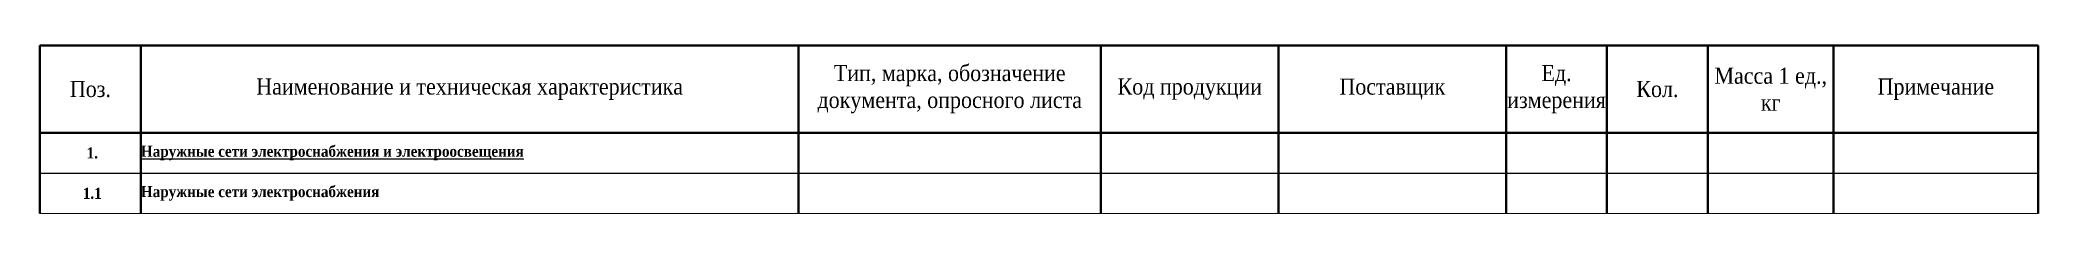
# Model space of a CAD drawing. Header units: millimetres. Extents: x 1901 to 41398, y 19393 to 22725.
import ezdxf

# ---------------------------------------------------------------- set-up
doc = ezdxf.new("R2010")
doc.units = ezdxf.units.MM
doc.layers.add('!!!ЭС-траншея', color=1, linetype='Continuous')
doc.styles.add('!!!VTableText_220', font='calibri.ttf', dxfattribs={"width": 0.9, "height": 220})
doc.styles.add('!!!VTableText_320', font='calibri.ttf', dxfattribs={"width": 0.9, "height": 320})

# ---------------------------------------------------------------- blocks, each defined once
blk = doc.blocks.new('*T14')
at = {"layer": '!!!ЭС-траншея', "color": 0, "linetype": 'ByBlock', "lineweight": 50, "transparency": 16777216}
for p, q in [((0, 0), (39497, 0)), ((0, 0), (0, -3333)), ((1994, 0), (1994, -3333)), ((14994, 0), (14994, -3333)), ((20974, 0), (20974, -3333)), ((24484, 0), (24484, -3333)), ((28982, 0), (28982, -3333)), ((30976, 0), (30976, -3333)), ((32970, 0), (32970, -3333)), ((35457, 0), (35457, -3333)), ((39497, 0), (39497, -3333)), ((0, -1733), (39497, -1733))]:
    blk.add_line(p, q, dxfattribs=at)
at = {"layer": '!!!ЭС-траншея', "color": 0, "linetype": 'ByBlock', "lineweight": -2, "transparency": 16777216}
blk.add_line((0, -2533), (39497, -2533), dxfattribs=at)
at = {"layer": '!!!ЭС-траншея', "color": 0, "linetype": 'ByBlock', "lineweight": 15, "transparency": 16777216}
blk.add_line((0, -3333), (39497, -3333), dxfattribs=at)
at = {"layer": '!!!ЭС-траншея', "color": 0, "transparency": 16777216}
for s, insert, char_height, width, attachment_point, style in [('{\\fTimes New Roman|b0|i0|c204;Тип, марка, обозначение документа, опросного листа', (17984, -866), 320, 5975.94, 5, '!!!VTableText_320'), ('{\\fTimes New Roman|b0|i0|c204;Ед. измерения', (29979, -866), 320, 1989.56, 5, '!!!VTableText_320'), ('{\\fTimes New Roman|b0|i0|c204;Поз.', (997, -866), 320, 1989.56, 5, '!!!VTableText_320'), ('{\\fTimes New Roman|b0|i0|c204;Наименование и техническая характеристика', (8494, -866), 320, 12996.22, 5, '!!!VTableText_320'), ('{\\fTimes New Roman|b0|i0|c204;Код продукции', (22729, -866), 320, 3506.5, 5, '!!!VTableText_320'), ('{\\fTimes New Roman|b0|i0|c204;Поставщик', (26733, -866), 320, 4494.28, 5, '!!!VTableText_320'), ('{\\fTimes New Roman|b0|i0|c204;Кол.', (31973, -866), 320, 1989.56, 5, '!!!VTableText_320'), ('{\\fTimes New Roman|b0|i0|c204;Масса 1 ед., кг', (34213, -866), 320, 2483.44, 5, '!!!VTableText_320'), ('{\\fTimes New Roman|b0|i0|c204;Примечание', (37477, -866), 320, 4035.67, 5, '!!!VTableText_320'), ('{\\fTimes New Roman|b1|i0|c204;\\LНаружные сети электроснабжения и электроосвещения', (1996, -2133), 220, 12996.22, 4, '!!!VTableText_220'), ('{\\fTimes New Roman|b1|i0|c204; 1.', (997, -2133), 220, 1989.56, 5, '!!!VTableText_220'), ('{\\fTimes New Roman|b0|i0|c204;', (17984, -2133), 220, 5975.94, 5, '!!!VTableText_220'), ('{\\fTimes New Roman|b0|i0|c204;', (22729, -2133), 220, 3506.5, 5, '!!!VTableText_220'), ('{\\fTimes New Roman|b0|i0|c204;', (26733, -2133), 220, 4494.28, 5, '!!!VTableText_220'), ('{\\fTimes New Roman|b0|i0|c204;', (29979, -2133), 220, 1989.56, 5, '!!!VTableText_220'), ('{\\fTimes New Roman|b0|i0|c204;', (31973, -2133), 220, 1989.56, 5, '!!!VTableText_220'), ('{\\fCalibri|b0|i0|c0;', (34213, -2133), 220, 2483.44, 5, '!!!VTableText_220'), ('{\\fTimes New Roman|b0|i0|c204;', (37477, -2133), 220, 4035.67, 5, '!!!VTableText_220'), ('{\\fTimes New Roman|b1|i0|c204; 1.1', (997, -2933), 220, 1989.56, 5, '!!!VTableText_220'), ('{\\fTimes New Roman|b1|i0|c204;Наружные сети электроснабжения', (1996, -2933), 220, 12996.22, 4, '!!!VTableText_220'), ('{\\fTimes New Roman|b0|i0|c204;', (17984, -2933), 220, 5975.94, 5, '!!!VTableText_220'), ('{\\fTimes New Roman|b0|i0|c204;', (22729, -2933), 220, 3506.5, 5, '!!!VTableText_220'), ('{\\fTimes New Roman|b0|i0|c204;', (26733, -2933), 220, 4494.28, 5, '!!!VTableText_220'), ('{\\fTimes New Roman|b0|i0|c204;', (29979, -2933), 220, 1989.56, 5, '!!!VTableText_220'), ('{\\fTimes New Roman|b0|i0|c204;', (31973, -2933), 220, 1989.56, 5, '!!!VTableText_220'), ('{\\fCalibri|b0|i0|c0;', (34213, -2933), 220, 2483.44, 5, '!!!VTableText_220'), ('{\\fTimes New Roman|b0|i0|c204;', (37477, -2933), 220, 4035.67, 5, '!!!VTableText_220')]:
    blk.add_mtext(s, dxfattribs=dict(at, insert=insert, char_height=char_height, width=width, attachment_point=attachment_point, style=style))

msp = doc.modelspace()

# ---------------------------------------------------------------- block references
msp.add_blockref('*T14', (1901, 22725))

doc.saveas('drawing.dxf')
